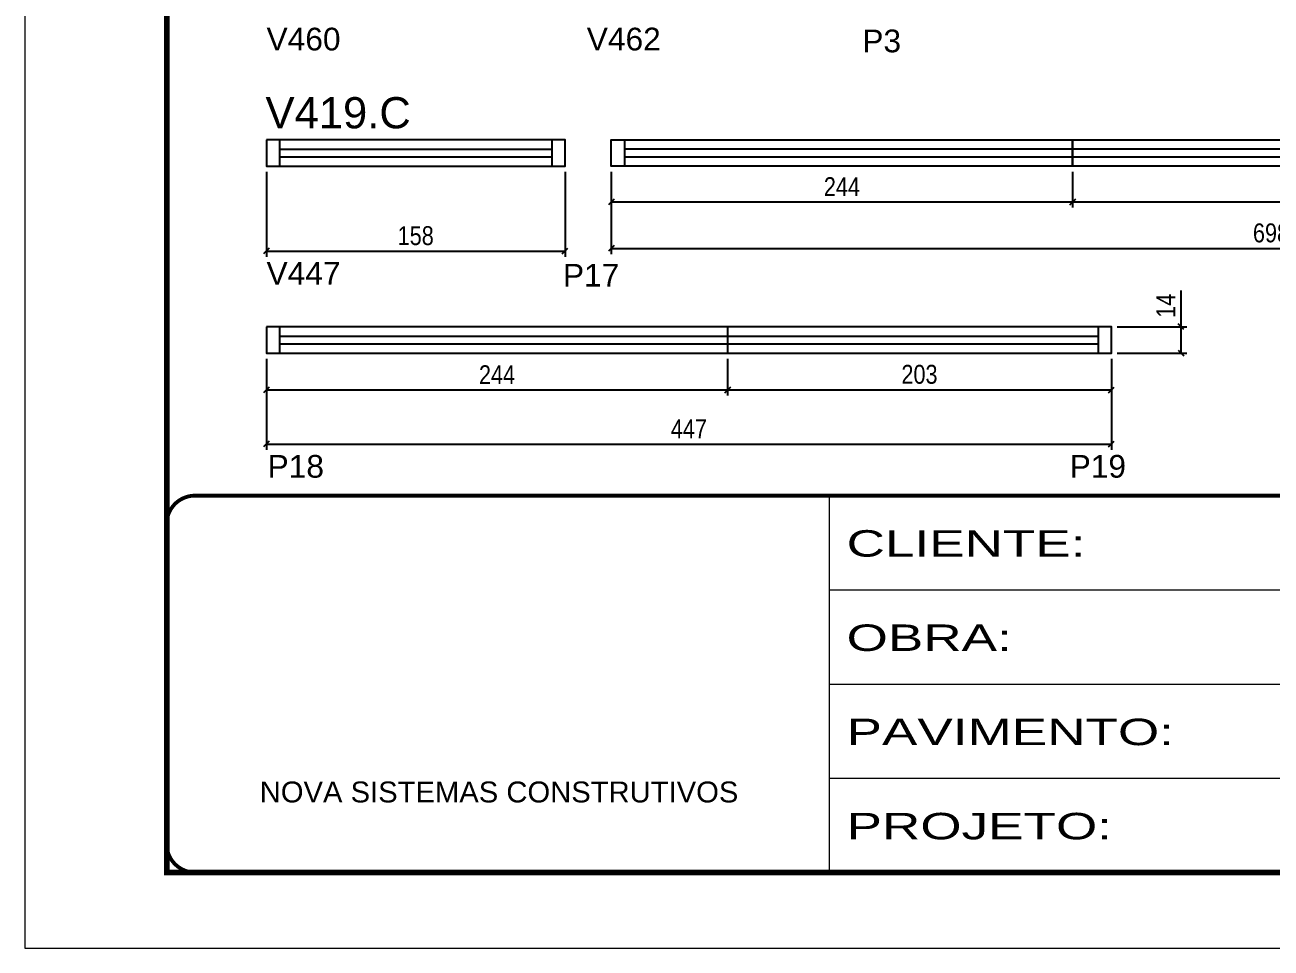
# Model space of a CAD drawing. Extents: x 1959 to 8212, y 239 to 4735.
# Drawn here: x 3557 to 4217, y 2537 to 3025 of the extents above; entities that cross this region are included whole.
import ezdxf

# ---------------------------------------------------------------- set-up
doc = ezdxf.new("R2010")
doc.units = 0
doc.linetypes.add('CONTINUO', pattern=[0])
doc.linetypes.add('DASHED', pattern=[0.75, 0.5, -0.25])
for name, color, linetype in [('5', 5, 'Continuous'), ('COTA', 241, 'Continuous'), ('NOMENCLATURA', 7, 'Continuous'), ('Painéis', 200, 'Continuous'), ('SARR_2.2x7', 40, 'Continuous'), ('SARR_EDITAR', 141, 'Continuous')]:
    doc.layers.add(name, color=color, linetype=linetype)
doc.layers.add('Folhas', color=255, linetype='Continuous', lineweight=9)
doc.layers.add('SARRAFO DE PRESSAO', color=251, linetype='DASHED', lineweight=9)
doc.styles.add('ARIAL', font='arial.ttf')
doc.styles.add('COTA TECNICA', font='techl___.ttf', dxfattribs={"height": 10})
doc.styles.add('COTA TECNICA-50', font='techl___.ttf', dxfattribs={"height": 10})
doc.styles.get("Standard").update_dxf_attribs({"font": 'arial.ttf'})
doc.styles.add('Tecnologia', font='')
doc.styles.get('Tecnologia').set_extended_font_data('Forgotten Futurist')
doc.dimstyles.new('COTA PAINEL-50', dxfattribs={"dimtxt": 10, "dimasz": 3, "dimexe": 3, "dimexo": 3, "dimgap": 3, "dimtad": 1, "dimdec": 1, "dimzin": 12, "dimdsep": 46, "dimtxsty": 'COTA TECNICA-50', "dimblk1": 'OBLIQUE', "dimblk2": 'OBLIQUE', "dimsah": 1, "dimcen": 0.9, "dimclrd": 4, "dimclre": 4, "dimclrt": 240, "dimadec": 1, "dimazin": 3, "dimtfac": 1, "dimtdec": 1, "dimtmove": 0, "dimatfit": 3, "dimfxl": 1, "dimtolj": 1, "dimtzin": 12, "dimarcsym": 0})
doc.dimstyles.new('PAINEL', dxfattribs={"dimtxt": 10, "dimasz": 3, "dimexe": 3, "dimexo": 3, "dimgap": 3, "dimtad": 1, "dimdec": 1, "dimzin": 12, "dimdsep": 46, "dimtxsty": 'COTA TECNICA', "dimblk1": 'OBLIQUE', "dimblk2": 'OBLIQUE', "dimsah": 1, "dimcen": 0.9, "dimclrd": 4, "dimclre": 4, "dimclrt": 240, "dimadec": 1, "dimazin": 3, "dimtfac": 1, "dimtdec": 1, "dimtmove": 0, "dimatfit": 3, "dimfxl": 1, "dimtolj": 1, "dimtzin": 12, "dimarcsym": 0})

# ---------------------------------------------------------------- blocks, each defined once
blk = doc.blocks.new('9999999999')
at = {"color": 30, "linetype": 'CONTINUO'}
for p, q in [((98564.56, 34230.21), (98564.56, 34429.45)), ((98564.56, 34379.64), (99583.98, 34379.64)), ((98564.56, 34329.83), (99487.98, 34329.83)), ((98564.56, 34280.02), (99487.98, 34280.02))]:
    blk.add_line(p, q, dxfattribs=at)
at = {"color": 30, "linetype": 'CONTINUO', "const_width": 2}
blk.add_lwpolyline([(99583.98, 34230.21), (99583.98, 34414.45, 0.414214), (99568.98, 34429.45), (98228.98, 34429.45, 0.414214), (98213.98, 34414.45), (98213.98, 34245.21, 0.414214), (98228.98, 34230.21), (99583.98, 34230.21)], format="xyb", dxfattribs=at)
at = {"layer": 'Folhas'}
blk.add_lwpolyline([(98138.98, 34190.21), (99623.98, 34190.21), (99623.98, 35240.21), (98138.98, 35240.21)], close=True, dxfattribs=at)
at = {"layer": 'Folhas', "color": 30, "const_width": 3}
blk.add_lwpolyline([(98213.98, 34230.21), (99583.98, 34230.21), (99583.98, 35200.21), (98213.98, 35200.21)], close=True, dxfattribs=at)
at = {"color": 7, "linetype": 'Continuous', "ltscale": 5, "style": 'ARIAL'}
blk.add_text('NOVA SISTEMAS CONSTRUTIVOS', height=11.0592, dxfattribs=at).set_placement((98263.19, 34267.21))
at = {"layer": 'Folhas', "color": 7, "style": 'Tecnologia', "width": 1.5}
for s, p in [('CLIENTE:', (98573.65, 34397.17)), ('OBRA:', (98573.65, 34347.31)), ('PAVIMENTO:', (98573.65, 34297.5)), ('PROJETO:', (98573.65, 34247.69))]:
    blk.add_text(s, height=14, dxfattribs=at).set_placement(p)
blk = doc.blocks.new('_Oblique')
at = {"color": 0, "linetype": 'ByBlock', "lineweight": -2}
blk.add_line((-0.5, -0.5), (0.5, 0.5), dxfattribs=at)
blk = doc.blocks.new('*D203')
at = {"layer": 'COTA', "color": 4, "linetype": 'ByBlock', "lineweight": -2, "transparency": 16777216}
for p, q in [((3685.01, 2947.04), (3685.01, 2902.17)), ((3843.01, 2947.04), (3843.01, 2902.17)), ((3685.01, 2905.17), (3843.01, 2905.17))]:
    blk.add_line(p, q, dxfattribs=at)
at = {"layer": 'Defpoints', "color": 0, "linetype": 'ByBlock', "transparency": 16777216}
for p in [(3685.01, 2950.04), (3843.01, 2950.04), (3843.01, 2905.17)]:
    blk.add_point(p, dxfattribs=at)
at = {"layer": 'COTA', "color": 4, "linetype": 'ByBlock', "lineweight": -2, "transparency": 16777216, "xscale": 3, "yscale": 3, "zscale": 3, "rotation": 180}
blk.add_blockref('_Oblique', (3685.01, 2905.17), dxfattribs=at)
at = {"layer": 'COTA', "color": 4, "linetype": 'ByBlock', "lineweight": -2, "transparency": 16777216, "xscale": 3, "yscale": 3, "zscale": 3}
blk.add_blockref('_Oblique', (3843.01, 2905.17), dxfattribs=at)
at = {"layer": 'COTA', "color": 240, "linetype": 'ByBlock', "transparency": 16777216, "insert": (3764.01, 2913.3), "char_height": 10, "attachment_point": 5, "style": 'COTA TECNICA-50'}
blk.add_mtext('\\A1;158', dxfattribs=at)
blk = doc.blocks.new('*D199')
at = {"layer": 'COTA', "color": 4, "linetype": 'ByBlock', "lineweight": -2, "transparency": 16777216}
for p, q in [((3867.47, 2947.04), (3867.47, 2928.2)), ((4111.47, 2947.04), (4111.47, 2928.2)), ((3867.47, 2931.2), (4111.47, 2931.2))]:
    blk.add_line(p, q, dxfattribs=at)
at = {"layer": 'Defpoints', "color": 0, "linetype": 'ByBlock', "transparency": 16777216}
for p in [(3867.47, 2950.04), (4111.47, 2950.04), (4111.47, 2931.2)]:
    blk.add_point(p, dxfattribs=at)
at = {"layer": 'COTA', "color": 4, "linetype": 'ByBlock', "lineweight": -2, "transparency": 16777216, "xscale": 3, "yscale": 3, "zscale": 3, "rotation": 180}
blk.add_blockref('_Oblique', (3867.47, 2931.2), dxfattribs=at)
at = {"layer": 'COTA', "color": 4, "linetype": 'ByBlock', "lineweight": -2, "transparency": 16777216, "xscale": 3, "yscale": 3, "zscale": 3}
blk.add_blockref('_Oblique', (4111.47, 2931.2), dxfattribs=at)
at = {"layer": 'COTA', "color": 240, "linetype": 'ByBlock', "transparency": 16777216, "insert": (3989.47, 2939.27), "char_height": 10, "attachment_point": 5, "style": 'COTA TECNICA-50'}
blk.add_mtext('\\A1;244', dxfattribs=at)
blk = doc.blocks.new('*D200')
at = {"layer": 'COTA', "color": 4, "linetype": 'ByBlock', "lineweight": -2, "transparency": 16777216}
for p, q in [((4111.47, 2947.04), (4111.47, 2928.2)), ((4355.47, 2947.04), (4355.47, 2928.2)), ((4111.47, 2931.2), (4355.47, 2931.2))]:
    blk.add_line(p, q, dxfattribs=at)
at = {"layer": 'Defpoints', "color": 0, "linetype": 'ByBlock', "transparency": 16777216}
for p in [(4111.47, 2950.04), (4355.47, 2950.04), (4355.47, 2931.2)]:
    blk.add_point(p, dxfattribs=at)
at = {"layer": 'COTA', "color": 4, "linetype": 'ByBlock', "lineweight": -2, "transparency": 16777216, "xscale": 3, "yscale": 3, "zscale": 3, "rotation": 180}
blk.add_blockref('_Oblique', (4111.47, 2931.2), dxfattribs=at)
at = {"layer": 'COTA', "color": 4, "linetype": 'ByBlock', "lineweight": -2, "transparency": 16777216, "xscale": 3, "yscale": 3, "zscale": 3}
blk.add_blockref('_Oblique', (4355.47, 2931.2), dxfattribs=at)
at = {"layer": 'COTA', "color": 240, "linetype": 'ByBlock', "transparency": 16777216, "insert": (4233.47, 2939.27), "char_height": 10, "attachment_point": 5, "style": 'COTA TECNICA-50'}
blk.add_mtext('\\A1;244', dxfattribs=at)
blk = doc.blocks.new('*D201')
at = {"layer": 'COTA', "color": 4, "lineweight": -2, "transparency": 16777216}
for p, q in [((3867.47, 2947.04), (3867.47, 2903.62)), ((4565.47, 2947.04), (4565.47, 2903.62)), ((3867.47, 2906.62), (4565.47, 2906.62))]:
    blk.add_line(p, q, dxfattribs=at)
at = {"layer": 'Defpoints', "color": 0, "transparency": 16777216}
for p in [(3867.47, 2950.04), (4565.47, 2950.04), (4565.47, 2906.62)]:
    blk.add_point(p, dxfattribs=at)
at = {"layer": 'COTA', "color": 4, "lineweight": -2, "transparency": 16777216, "xscale": 3, "yscale": 3, "zscale": 3, "rotation": 180}
blk.add_blockref('_Oblique', (3867.47, 2906.62), dxfattribs=at)
at = {"layer": 'COTA', "color": 4, "lineweight": -2, "transparency": 16777216, "xscale": 3, "yscale": 3, "zscale": 3}
blk.add_blockref('_Oblique', (4565.47, 2906.62), dxfattribs=at)
at = {"layer": 'COTA', "color": 240, "transparency": 16777216, "insert": (4216.47, 2914.75), "char_height": 10, "attachment_point": 5, "style": 'COTA TECNICA'}
blk.add_mtext('\\A1;698', dxfattribs=at)
blk = doc.blocks.new('*D205')
at = {"layer": 'COTA', "color": 4, "linetype": 'ByBlock', "lineweight": -2, "transparency": 16777216}
for p, q in [((3685.01, 2848.22), (3685.01, 2800.13)), ((4132.01, 2848.22), (4132.01, 2800.13)), ((3685.01, 2803.13), (4132.01, 2803.13))]:
    blk.add_line(p, q, dxfattribs=at)
at = {"layer": 'Defpoints', "color": 0, "linetype": 'ByBlock', "transparency": 16777216}
for p in [(3685.01, 2851.22), (4132.01, 2851.22), (4132.01, 2803.13)]:
    blk.add_point(p, dxfattribs=at)
at = {"layer": 'COTA', "color": 4, "linetype": 'ByBlock', "lineweight": -2, "transparency": 16777216, "xscale": 3, "yscale": 3, "zscale": 3, "rotation": 180}
blk.add_blockref('_Oblique', (3685.01, 2803.13), dxfattribs=at)
at = {"layer": 'COTA', "color": 4, "linetype": 'ByBlock', "lineweight": -2, "transparency": 16777216, "xscale": 3, "yscale": 3, "zscale": 3}
blk.add_blockref('_Oblique', (4132.01, 2803.13), dxfattribs=at)
at = {"layer": 'COTA', "color": 240, "linetype": 'ByBlock', "transparency": 16777216, "insert": (3908.51, 2811.2), "char_height": 10, "attachment_point": 5, "style": 'COTA TECNICA-50'}
blk.add_mtext('\\A1;447', dxfattribs=at)
blk = doc.blocks.new('*D206')
at = {"layer": 'COTA', "color": 4, "lineweight": -2, "transparency": 16777216}
for p, q in [((3685.01, 2848.22), (3685.01, 2828.75)), ((3929.01, 2848.22), (3929.01, 2828.75)), ((3685.01, 2831.75), (3929.01, 2831.75))]:
    blk.add_line(p, q, dxfattribs=at)
at = {"layer": 'Defpoints', "color": 0, "transparency": 16777216}
for p in [(3685.01, 2851.22), (3929.01, 2851.22), (3929.01, 2831.75)]:
    blk.add_point(p, dxfattribs=at)
at = {"layer": 'COTA', "color": 4, "lineweight": -2, "transparency": 16777216, "xscale": 3, "yscale": 3, "zscale": 3, "rotation": 180}
blk.add_blockref('_Oblique', (3685.01, 2831.75), dxfattribs=at)
at = {"layer": 'COTA', "color": 4, "lineweight": -2, "transparency": 16777216, "xscale": 3, "yscale": 3, "zscale": 3}
blk.add_blockref('_Oblique', (3929.01, 2831.75), dxfattribs=at)
at = {"layer": 'COTA', "color": 240, "transparency": 16777216, "insert": (3807.01, 2839.83), "char_height": 10, "attachment_point": 5, "style": 'COTA TECNICA'}
blk.add_mtext('\\A1;244', dxfattribs=at)
blk = doc.blocks.new('*D207')
at = {"layer": 'COTA', "color": 4, "lineweight": -2, "transparency": 16777216}
for p, q in [((3929.01, 2848.22), (3929.01, 2828.75)), ((4132.01, 2848.22), (4132.01, 2828.75)), ((3929.01, 2831.75), (4132.01, 2831.75))]:
    blk.add_line(p, q, dxfattribs=at)
at = {"layer": 'Defpoints', "color": 0, "transparency": 16777216}
for p in [(3929.01, 2851.22), (4132.01, 2851.22), (4132.01, 2831.75)]:
    blk.add_point(p, dxfattribs=at)
at = {"layer": 'COTA', "color": 4, "lineweight": -2, "transparency": 16777216, "xscale": 3, "yscale": 3, "zscale": 3, "rotation": 180}
blk.add_blockref('_Oblique', (3929.01, 2831.75), dxfattribs=at)
at = {"layer": 'COTA', "color": 4, "lineweight": -2, "transparency": 16777216, "xscale": 3, "yscale": 3, "zscale": 3}
blk.add_blockref('_Oblique', (4132.01, 2831.75), dxfattribs=at)
at = {"layer": 'COTA', "color": 240, "transparency": 16777216, "insert": (4030.51, 2839.97), "char_height": 10, "attachment_point": 5, "style": 'COTA TECNICA'}
blk.add_mtext('\\A1;203', dxfattribs=at)
blk = doc.blocks.new('*D208')
at = {"layer": 'COTA', "color": 4, "lineweight": -2, "transparency": 16777216}
for p, q in [((4168.89, 2865.22), (4168.89, 2884.33)), ((4135.01, 2865.22), (4171.89, 2865.22)), ((4168.89, 2851.22), (4168.89, 2865.22)), ((4135.01, 2851.22), (4171.89, 2851.22))]:
    blk.add_line(p, q, dxfattribs=at)
at = {"layer": 'Defpoints', "color": 0, "transparency": 16777216}
for p in [(4132.01, 2865.22), (4168.89, 2865.22), (4132.01, 2851.22)]:
    blk.add_point(p, dxfattribs=at)
at = {"layer": 'COTA', "color": 4, "lineweight": -2, "transparency": 16777216, "xscale": 3, "yscale": 3, "zscale": 3}
for p, rotation in [((4168.89, 2865.22), 90), ((4168.89, 2851.22), 270)]:
    blk.add_blockref('_Oblique', p, dxfattribs=dict(at, rotation=rotation))
at = {"layer": 'COTA', "color": 240, "transparency": 16777216, "insert": (4160.82, 2876.27), "char_height": 10, "attachment_point": 5, "rotation": 90, "style": 'COTA TECNICA'}
blk.add_mtext('\\A1;14', dxfattribs=at)

msp = doc.modelspace()

# ---------------------------------------------------------------- linework, layer by layer
at = {"layer": 'Painéis'}
for p, q in [((4111.47, 2964.04), (4565.47, 2964.04)), ((4111.47, 2950.04), (4111.47, 2964.04)), ((4565.47, 2950.04), (4111.47, 2950.04))]:
    msp.add_line(p, q, dxfattribs=at)
at = {"layer": 'Painéis', "linetype": 'ByBlock'}
msp.add_line((3929.01, 2865.22), (3929.01, 2851.22), dxfattribs=at)
for points in [[(3685.01, 2964.04), (3685.01, 2950.04), (3843.01, 2950.04), (3843.01, 2964.04)], [(3685.01, 2865.22), (3685.01, 2851.22), (4132.01, 2851.22), (4132.01, 2865.22)]]:
    msp.add_lwpolyline(points, close=True, dxfattribs=at)
at = {"layer": 'Painéis'}
msp.add_lwpolyline([(4111.47, 2950.04), (3867.47, 2950.04), (3867.47, 2964.04), (4111.47, 2964.04)], close=True, dxfattribs=at)
at = {"layer": 'SARR_2.2x7', "linetype": 'Continuous'}
for p, q in [((3692.01, 2964.04), (3692.01, 2950.04)), ((3836.01, 2964.04), (3836.01, 2950.04)), ((3874.47, 2964.04), (3874.47, 2950.04)), ((3692.01, 2865.22), (3692.01, 2851.22)), ((4125.01, 2865.22), (4125.01, 2851.22))]:
    msp.add_line(p, q, dxfattribs=at)
at = {"layer": 'SARR_EDITAR', "linetype": 'Continuous'}
for p, q in [((3692.01, 2959.04), (3836.01, 2959.04)), ((3692.01, 2955.04), (3836.01, 2955.04)), ((4111.47, 2959.04), (3874.47, 2959.04)), ((3874.47, 2955.04), (4111.47, 2955.04)), ((4355.47, 2959.04), (4111.47, 2959.04)), ((4111.47, 2955.04), (4355.47, 2955.04)), ((3692.01, 2860.22), (3929.01, 2860.22)), ((3692.01, 2856.22), (3929.01, 2856.22)), ((3929.01, 2860.22), (4125.01, 2860.22)), ((3929.01, 2856.22), (4125.01, 2856.22))]:
    msp.add_line(p, q, dxfattribs=at)

# ---------------------------------------------------------------- block references
at = {"layer": 'SARRAFO DE PRESSAO', "color": 6, "linetype": 'ByBlock'}
msp.add_blockref('9999999999', (-94581.71, -31653.56), dxfattribs=at)

# ---------------------------------------------------------------- texts
at = {"layer": '5', "linetype": 'Continuous'}
for s, rotation, p in [('V460', 0.00004, (3685.09, 3011.31)), ('V462', 359.99996, (3854.5, 3011.31)), ('P3', 359.99996, (4000.26, 3010.32)), ('V447', 0.00004, (3685.09, 2887.41)), ('P17', 359.99996, (3841.89, 2886.42)), ('P18', 359.99996, (3685.65, 2785.38)), ('P19', 359.99996, (4109.95, 2785.38))]:
    msp.add_text(s, height=12, rotation=rotation, dxfattribs=at).set_placement(p)
at = {"layer": 'NOMENCLATURA', "linetype": 'Continuous'}
msp.add_text('V419.C', height=16.5, dxfattribs=at).set_placement((3684.54, 2970.1))

# ---------------------------------------------------------------- dimensions: what is measured, and where the dimension line sits
at = {"layer": 'COTA', "color": 1, "linetype": 'ByBlock'}
for base, p1, p2, picture, middle in [((3843.01, 2905.17), (3685.01, 2950.04), (3843.01, 2950.04), '*D203', (3764.01, 2913.3)), ((4111.47, 2931.2), (3867.47, 2950.04), (4111.47, 2950.04), '*D199', (3989.47, 2939.27)), ((4355.47, 2931.2), (4111.47, 2950.04), (4355.47, 2950.04), '*D200', (4233.47, 2939.27)), ((4132.01, 2803.13), (3685.01, 2851.22), (4132.01, 2851.22), '*D205', (3908.51, 2811.2))]:
    dim = msp.add_linear_dim(base=base, p1=p1, p2=p2, dimstyle='COTA PAINEL-50', override={"dimarcsym": 1}, dxfattribs=at)
    dim.commit()
    dim.dimension.update_dxf_attribs({"geometry": picture, "text_midpoint": middle})
at = {"layer": 'COTA'}
for base, p1, p2, picture, middle in [((4565.47, 2906.62), (3867.47, 2950.04), (4565.47, 2950.04), '*D201', (4216.47, 2914.75)), ((3929.01, 2831.75), (3685.01, 2851.22), (3929.01, 2851.22), '*D206', (3807.01, 2839.83))]:
    dim = msp.add_linear_dim(base=base, p1=p1, p2=p2, dimstyle='PAINEL', dxfattribs=at)
    dim.commit()
    dim.dimension.update_dxf_attribs({"geometry": picture, "text_midpoint": middle})
dim = msp.add_linear_dim(base=(4168.89, 2865.22), p1=(4132.01, 2851.22), p2=(4132.01, 2865.22), angle=90, dimstyle='PAINEL', dxfattribs=at)
dim.commit()
dim.dimension.update_dxf_attribs({"geometry": '*D208', "text_midpoint": (4160.82, 2876.27)})
dim = msp.add_linear_dim(base=(4132.01, 2831.75), p1=(3929.01, 2851.22), p2=(4132.01, 2851.22), dimstyle='PAINEL', override={"dimtmove": 1}, dxfattribs=at)
dim.commit()
dim.dimension.update_dxf_attribs({"geometry": '*D207', "text_midpoint": (4030.51, 2839.97)})

doc.saveas('drawing.dxf')
